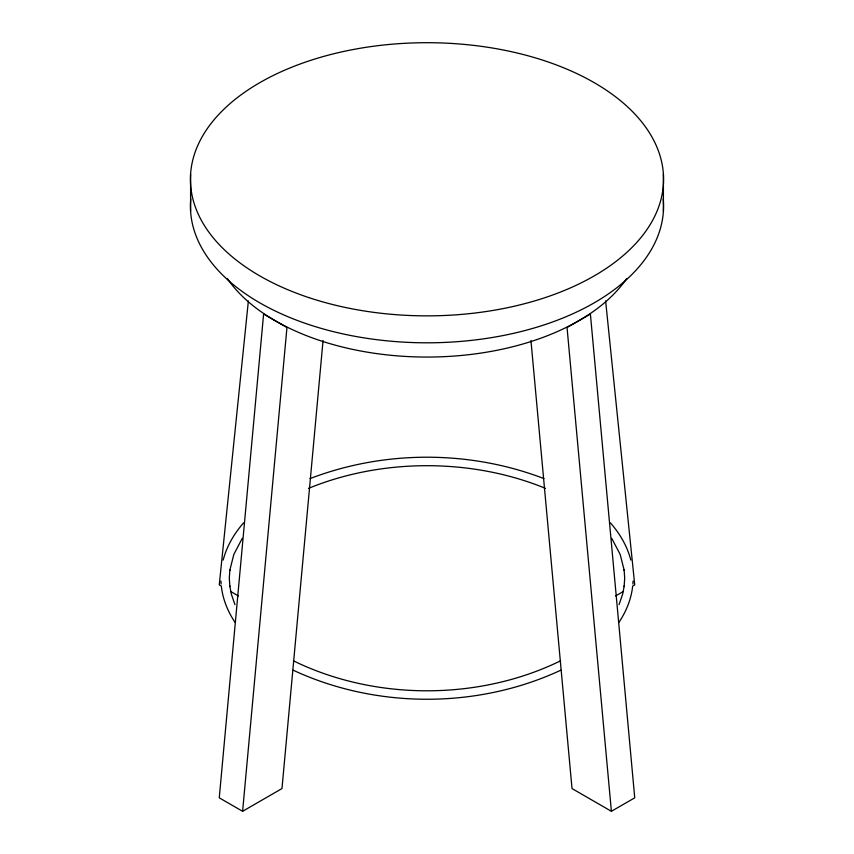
<?xml version="1.0" encoding="UTF-8"?>
<svg xmlns="http://www.w3.org/2000/svg" width="854" height="854" viewBox="0 0 854 854"><rect width="100%" height="100%" fill="white"/><g stroke="black" fill="none" stroke-linecap="round" stroke-linejoin="round"><path stroke-width="1.28" d="M632.889 584.008L633.081 581.094M242.611 811.3L286.955 327.509L263.608 314.037L219.264 797.828L242.611 811.3L281.98 788.562L323.047 340.565M248.375 300.95L219.264 584.905L221.517 586.207M632.579 586.922C631.063 599.572 626.099 611.656 619.054 622.214M223.161 560.085C226.716 546.25 234.156 533.665 243.486 522.947M619.043 604.664L622.609 594.288L624.21 585.94L624.135 586.559L624.68 578.169L624.135 569.767L624.21 570.397L620.164 554.395L611.71 538.308M242.29 538.308L233.836 554.395L229.79 570.397L229.865 569.767L229.32 578.169L229.865 586.559L229.79 585.94L231.391 594.288L234.957 604.664M615.606 595.953L623.484 591.406M632.483 586.207L634.736 584.905L605.625 300.95M611.389 811.3L634.736 797.828L590.392 314.037L567.045 327.509L611.389 811.3L572.02 788.562L530.953 340.565M560.587 660.815C478.902 700.792 375.098 700.792 293.413 660.815M560.832 670.187C477.621 708.937 376.379 708.937 293.168 670.187M308.507 488.371C382.122 458.139 471.878 458.139 545.492 488.371M310.055 478.592C384.364 450.09 469.636 450.09 543.945 478.592M230.516 591.406L238.394 595.953M610.514 522.947C619.844 533.665 627.284 546.25 630.839 560.085M234.946 622.214C227.901 611.656 222.937 599.572 221.421 586.922M220.919 581.094L221.111 584.008M663.398 174.173L663.398 211.333M190.602 174.173L190.602 211.333M626.665 278.532A214.557 123.873 0 0 1 427 357.057A214.557 123.873 0 0 1 227.335 278.532M663.227 198.918A236.569 136.576 0 0 1 427 342.806A236.569 136.576 0 0 1 190.773 198.918M308.721 297.566A236.569 136.576 0 0 0 663.569 179.276A236.569 136.576 0 0 0 308.721 60.997A236.569 136.576 0 0 0 308.721 297.566"/></g></svg>
